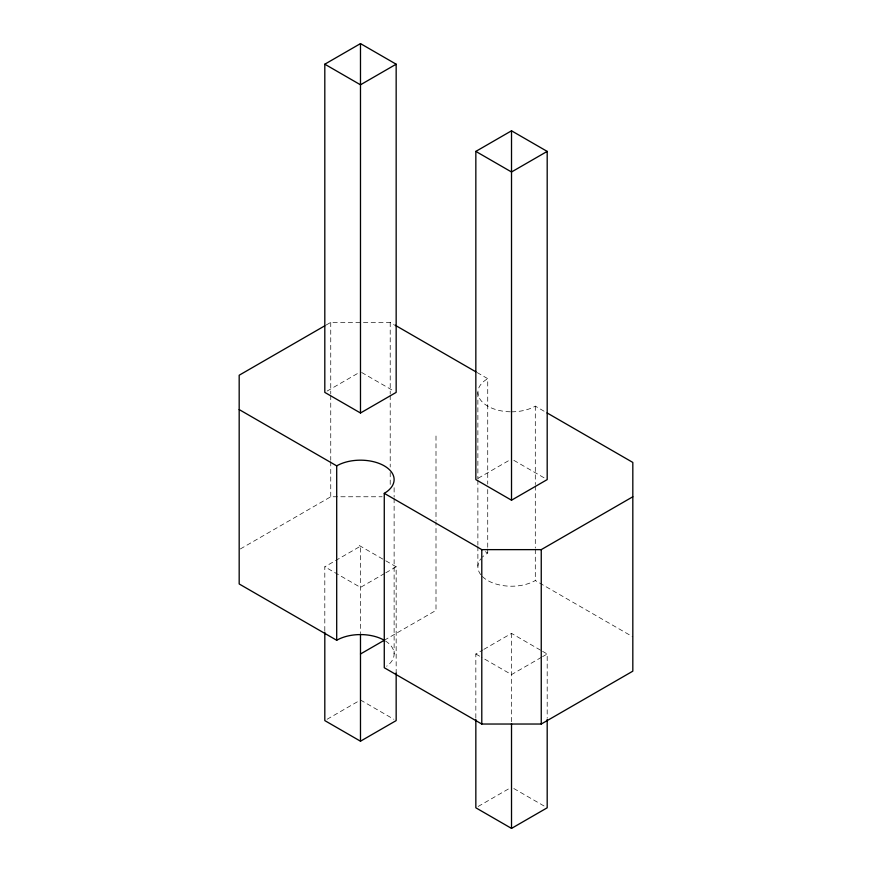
<?xml version="1.0" encoding="UTF-8"?>
<svg xmlns="http://www.w3.org/2000/svg" width="872" height="872" viewBox="0 0 872 872"><rect width="100%" height="100%" fill="white"/><g stroke="black" fill="none" stroke-linecap="round" stroke-linejoin="round"><path stroke-width="0.65" stroke-dasharray="4.36 3.27" d="M326.052 325.082L330.75 322.368L390.209 322.368L393.741 324.406M327.109 391.07L358.185 373.129M240.356 548.957L330.75 496.768L382.11 496.768M324.809 630.772L324.809 566.8L360.485 546.199L360.485 633.672M478.139 478.27L510.371 459.664M384.65 573.449L360.485 587.401L324.809 566.8M385.805 572.784L396.161 566.8L396.161 672.966M384.269 640.266L436 610.4L436 522.524M327.109 719.269L358.185 701.339M475.84 717.972L475.84 654L482.75 650.011M483.895 649.346L511.515 633.399L541.436 650.676M541.436 657.324L511.515 674.601L481.595 657.324M542.591 656.66L547.191 654L547.191 717.972M478.139 806.469L510.371 787.863M477.158 372.562L487.731 378.666L487.731 484.124M511.515 411.824A33.637 19.424 0 0 0 535.299 406.134L545.872 412.238M361.629 372.464L393.861 391.07M513.815 460.329L544.891 478.27M485.377 551.714L487.731 553.066A33.637 19.424 0 0 0 482.39 557.088M482.39 576.512A33.637 19.424 0 0 0 535.299 580.534L632.821 636.833M359.231 545.48L384.65 560.151M385.805 560.816L396.161 566.8M542.591 651.34L547.191 654M475.84 654L480.439 656.66M360.485 700.009L393.861 719.269M513.815 788.528L544.891 806.469M535.299 406.134L535.299 484.549M535.299 485.9L535.299 548.085M535.299 549.436L535.299 580.534M511.515 633.399L511.515 723.237M487.731 489.53L487.731 547.66M487.731 549.011L487.731 553.066M477.878 392.4L477.878 478.924M477.878 480.276L477.878 545.174M477.878 546.526L477.878 566.8M436 436L436 521.173M394.122 487.71L394.122 497.171M394.122 498.522L394.122 654M390.209 322.368L390.209 394.024M390.209 395.376L390.209 467.021M390.209 472.428L390.209 485.955M330.75 322.368L330.75 394.024M330.75 395.376L330.75 460.263M330.75 461.615L330.75 496.768M385.478 640.996A33.637 19.424 0 0 1 386.623 666.219M480.788 574.702A33.637 19.424 0 0 1 480.788 558.898M510.273 411.802A33.637 19.424 0 0 1 480.21 399.496A33.637 19.424 0 0 1 487.731 378.666"/><path stroke-width="1.31" d="M324.809 64.201L360.485 43.6L396.161 64.201L396.161 392.4L360.485 413.001L324.809 392.4L324.809 64.201L360.485 84.802L396.161 64.201M475.84 151.401L511.515 130.8L547.191 151.401L547.191 479.6L511.515 500.201L475.84 479.6L475.84 151.401L511.515 171.991L547.191 151.401M324.885 325.757L239.179 375.233L239.179 583.968L336.701 640.266A33.637 19.424 0 0 1 384.269 640.266L360.485 654M239.179 409.568L336.701 465.866A33.637 19.424 0 0 1 384.269 465.866A33.637 19.424 0 0 1 384.269 493.334L481.791 549.633L541.25 549.633L632.821 496.768M324.809 632.135L324.809 720.599L360.485 741.2L396.161 720.599L396.161 672.966M384.269 493.334L384.269 667.734L481.791 724.033L541.25 724.033L632.821 671.168L632.821 462.433L547.049 412.914M475.84 719.335L475.84 807.799L511.515 828.4L547.191 807.799L547.191 719.335M394.918 325.082L475.981 371.886M541.25 549.633L541.25 724.033M511.515 130.8L511.515 500.201M511.515 723.597L511.515 828.4M481.791 549.633L481.791 724.033M360.485 43.6L360.485 413.001M360.485 635.034L360.485 741.2M336.701 465.866L336.701 640.266"/></g></svg>
